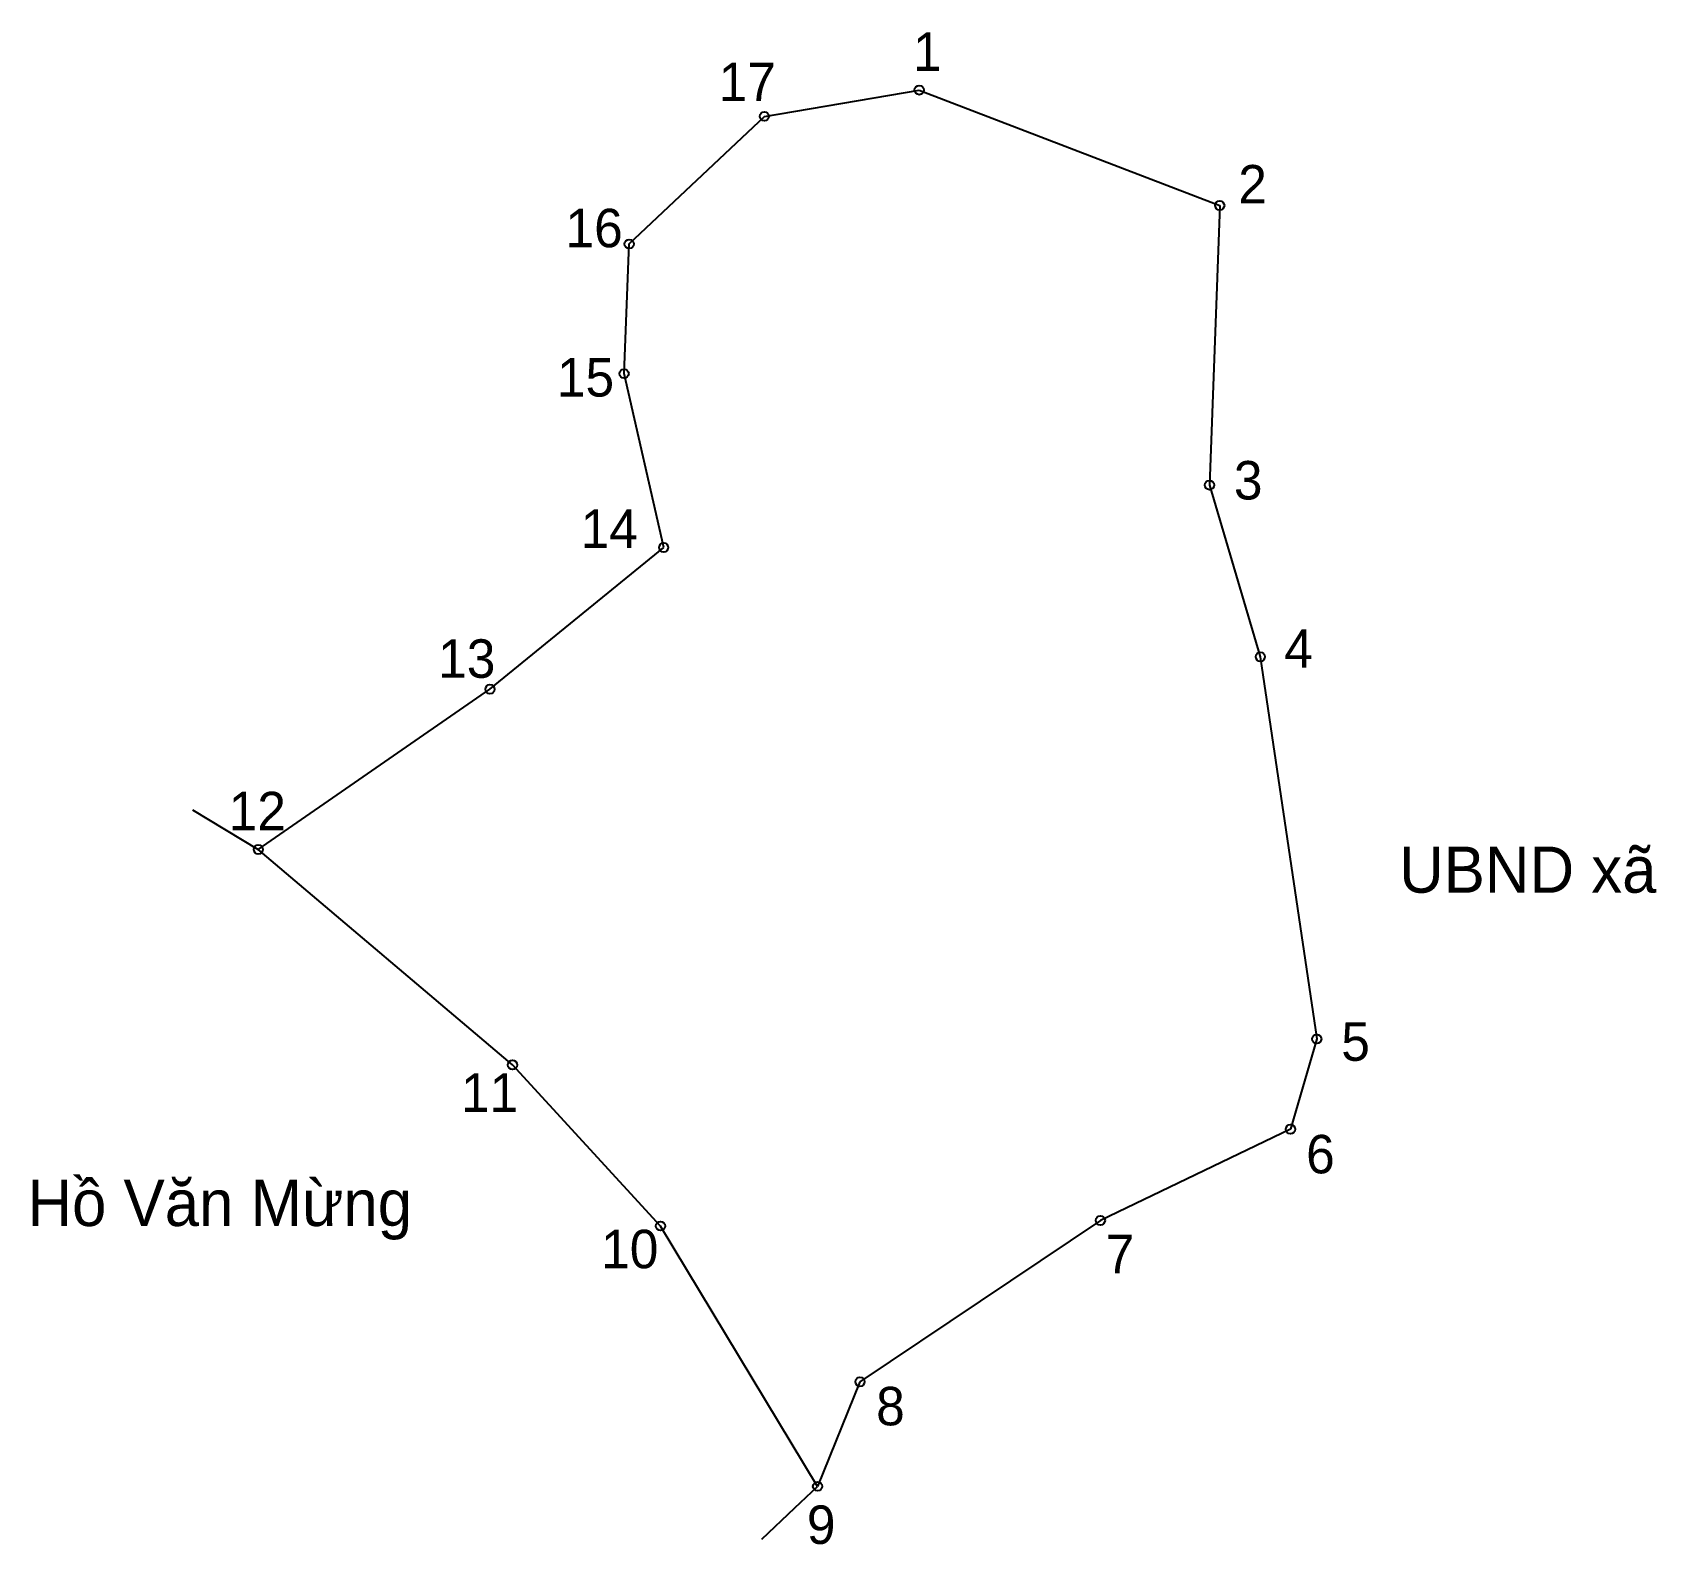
# Model space of a CAD drawing. Extents: x 547278 to 547416, y 1825243 to 1825371.
import ezdxf

# ---------------------------------------------------------------- set-up
doc = ezdxf.new("R2010")
doc.units = 0
for name, color, linetype in [('CanhThua', 7, 'Continuous'), ('MocDinhThua', 7, 'Continuous'), ('RauThua', 7, 'Continuous'), ('SoHieuDinhThua', 7, 'Continuous'), ('TenChuLanCan', 7, 'Continuous')]:
    doc.layers.add(name, color=color, linetype=linetype)

msp = doc.modelspace()

# ---------------------------------------------------------------- linework, layer by layer
at = {"layer": 'CanhThua'}
for p, q in [((547340.13, 1825364.01), (547353.25, 1825366.24)), ((547353.25, 1825366.24), (547378.71, 1825356.46)), ((547328.68, 1825353.2), (547340.13, 1825364.01)), ((547378.71, 1825356.46), (547377.84, 1825332.77)), ((547328.24, 1825342.21), (547328.68, 1825353.2)), ((547331.6, 1825327.48), (547328.24, 1825342.21)), ((547377.84, 1825332.77), (547382.15, 1825318.22)), ((547316.88, 1825315.47), (547331.6, 1825327.48)), ((547382.15, 1825318.22), (547386.93, 1825285.84)), ((547297.25, 1825301.89), (547316.88, 1825315.47)), ((547318.79, 1825283.64), (547297.25, 1825301.89)), ((547386.93, 1825285.84), (547384.7, 1825278.19)), ((547331.33, 1825269.99), (547318.79, 1825283.64)), ((547384.7, 1825278.19), (547368.6, 1825270.46)), ((547344.64, 1825247.93), (547331.33, 1825269.99)), ((547368.6, 1825270.46), (547348.23, 1825256.79)), ((547348.23, 1825256.79), (547344.64, 1825247.93))]:
    msp.add_line(p, q, dxfattribs=at)
at = {"layer": 'MocDinhThua'}
for centre in [(547353.25, 1825366.24), (547340.13, 1825364.01), (547378.71, 1825356.46), (547328.68, 1825353.2), (547328.24, 1825342.21), (547377.84, 1825332.77), (547331.6, 1825327.48), (547382.15, 1825318.22), (547316.88, 1825315.47), (547297.25, 1825301.89), (547386.93, 1825285.84), (547318.79, 1825283.64), (547384.7, 1825278.19), (547368.6, 1825270.46), (547331.33, 1825269.99), (547348.23, 1825256.79), (547344.64, 1825247.93)]:
    msp.add_circle(centre, 0.391, dxfattribs=at)
at = {"layer": 'RauThua'}
for p, q in [((547291.67, 1825305.26), (547297.25, 1825301.89)), ((547342.71, 1825246.11), (547344.64, 1825247.93)), ((547339.91, 1825243.46), (547342.71, 1825246.11))]:
    msp.add_line(p, q, dxfattribs=at)

# ---------------------------------------------------------------- texts
at = {"layer": 'SoHieuDinhThua'}
for s, height, p in [('1', 3.26, (547352.72, 1825367.86)), ('17', 3.261, (547336.25, 1825365.3)), ('2', 3.26, (547380.28, 1825356.63)), ('16', 3.261, (547323.28, 1825352.92)), ('15', 3.261, (547322.55, 1825340.27)), ('3', 3.26, (547379.91, 1825331.55)), ('14', 3.261, (547324.56, 1825327.44)), ('4', 3.26, (547384.18, 1825317.29)), ('13', 3.261, (547312.49, 1825316.44)), ('12', 3.261, (547294.74, 1825303.52)), ('5', 3.26, (547389.01, 1825283.99)), ('11', 3.261, (547314.42, 1825279.66)), ('6', 3.26, (547386.03, 1825274.45)), ('10', 3.261, (547326.3, 1825266.41)), ('7', 3.26, (547369.05, 1825265.99)), ('8', 3.26, (547349.6, 1825253.1)), ('9', 3.26, (547343.73, 1825243.05))]:
    msp.add_text(s, height=height, dxfattribs=at).set_placement(p)
at = {"layer": 'TenChuLanCan'}
for s, height, p in [('UBND xã', 3.913, (547393.91, 1825298.23)), ('Hồ Văn Mừng', 3.9134, (547277.69, 1825269.99))]:
    msp.add_text(s, height=height, dxfattribs=at).set_placement(p)

doc.saveas('drawing.dxf')
